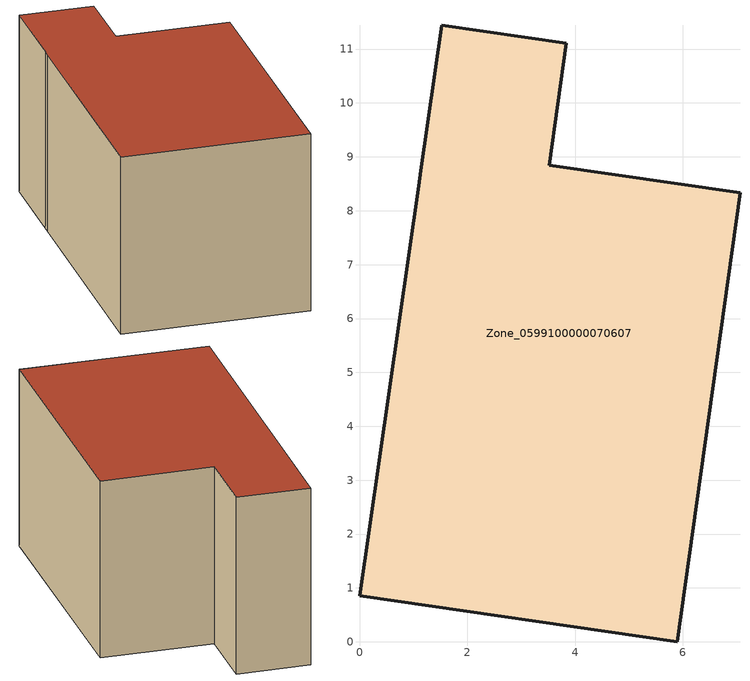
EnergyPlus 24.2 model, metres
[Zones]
Zone_0599100000070607
 floor ground (C_G): 1.1,8.46 1.14,8.74 1.53,11.44 3.84,11.1 3.52,8.84 7.06,8.33 5.89,0 0,0.85 z0
 wall outside (C_F): 0,0.85 5.89,0 7.06,8.33 3.52,8.84 3.84,11.1 1.53,11.44 1.14,8.74 1.1,8.46 0,0.85 z0:5.85
 roof outside (C_R): 1.1,8.46 0,0.85 5.89,0 7.06,8.33 3.52,8.84 3.84,11.1 1.53,11.44 1.14,8.74 z5.85
[BUILDING]
Pand.0599100000070607: North Axis=0; Terrain=City; Loads Convergence Tolerance Value=0.04; Temperature Convergence Tolerance Value=0.4; Solar Distribution=FullExterior; Maximum Number of Warmup Days=25; Minimum Number of Warmup Days=1
[Site:Location]
Rotterdam.The.Hague.AP_ZH_NLD Design_Conditions: Latitude=51.96; Longitude=4.45; Time Zone=1; Elevation=-4.5
[SITE:GROUNDTEMPERATURE:BUILDINGSURFACE]
18, 18, 18, 18, 18, 18, 18, 18, 18, 18, 18, 18
[MATERIAL] Thermal Absorptance=0.9; Solar Absorptance=0.7; Visible Absorptance=0.7
Name | Roughness | Thickness | Conductivity | Density | Specific Heat
G.TC.1946-1964 | MediumSmooth | 0.15 | 1 | 540 | 1210
F.TC.1946-1964 | Rough | 0.3 | 0.857143 | 1920 | 840
R.TC.1946-1964 | MediumRough | 0.2 | 0.235294 | 1500 | 1000
[CONSTRUCTION]
C_G: G.TC.1946-1964
C_F: F.TC.1946-1964
C_R: R.TC.1946-1964
[ZONE]
Zone_0599100000070607: Type=1; Multiplier=1; Ceiling Height=Autocalculate; Volume=Autocalculate; Floor Area=autocalculate; Part of Total Floor Area=Yes
[ZONEINFILTRATION:DESIGNFLOWRATE]
Infil_Zone_0599100000070607: Zone or ZoneList or Space or SpaceList=Zone_0599100000070607; Schedule=AlwaysOn; Design Flow Rate Calculation Method=Flow/Area; Flow Rate per Floor Area=0.003; Constant Term Coefficient=1; Temperature Term Coefficient=0; Velocity Term Coefficient=0; Velocity Squared Term Coefficient=0
[HVACTEMPLATE:ZONE:IDEALLOADSAIRSYSTEM]
Zone_0599100000070607: Maximum Heating Supply Air Temperature=50; Minimum Cooling Supply Air Temperature=13; Maximum Heating Supply Air Humidity Ratio=0.0156; Minimum Cooling Supply Air Humidity Ratio=0.0077; Heating Limit=NoLimit; Cooling Limit=NoLimit; Dehumidification Control Type=ConstantSensibleHeatRatio; Cooling Sensible Heat Ratio=0.7; Dehumidification Setpoint=60; Humidification Control Type=None; Humidification Setpoint=30; Outdoor Air Method=None; Outdoor Air Flow Rate per Person=0.00944; Outdoor Air Flow Rate per Zone Floor Area=0; Outdoor Air Flow Rate per Zone=0; Demand Controlled Ventilation Type=None; Outdoor Air Economizer Type=NoEconomizer; Heat Recovery Type=None; Sensible Heat Recovery Effectiveness=0.7; Latent Heat Recovery Effectiveness=0.65
[ZONECONTROL:THERMOSTAT]
ThermostatControl_Zone_0599100000070607: Zone or ZoneList=Zone_0599100000070607; Control Type Schedule=DualSetpointControlType; Control 1=Thermostat_Zone_0599100000070607; Temperature Difference Between Cutout And Setpoint=0
[THERMOSTATSETPOINT:DUALSETPOINT]
Thermostat_Zone_0599100000070607: Heating Setpoint Temperature Schedule=HeatingSetpoint_Zone_0599100000070607; Cooling Setpoint Temperature Schedule=CoolingSetpoint_Zone_0599100000070607
[SCHEDULE:COMPACT]
HeatingSetpoint_Zone_0599100000070607: Through: 12/31, For: AllDays, Until: 24:00, 21
CoolingSetpoint_Zone_0599100000070607: Through: 12/31, For: AllDays, Until: 24:00, 24
DualSetpointControlType: Through: 12/31, For: AllDays, Until: 24:00, 4
AlwaysOn: Through: 12/31, For: AllDays, Until: 24:00, 1
